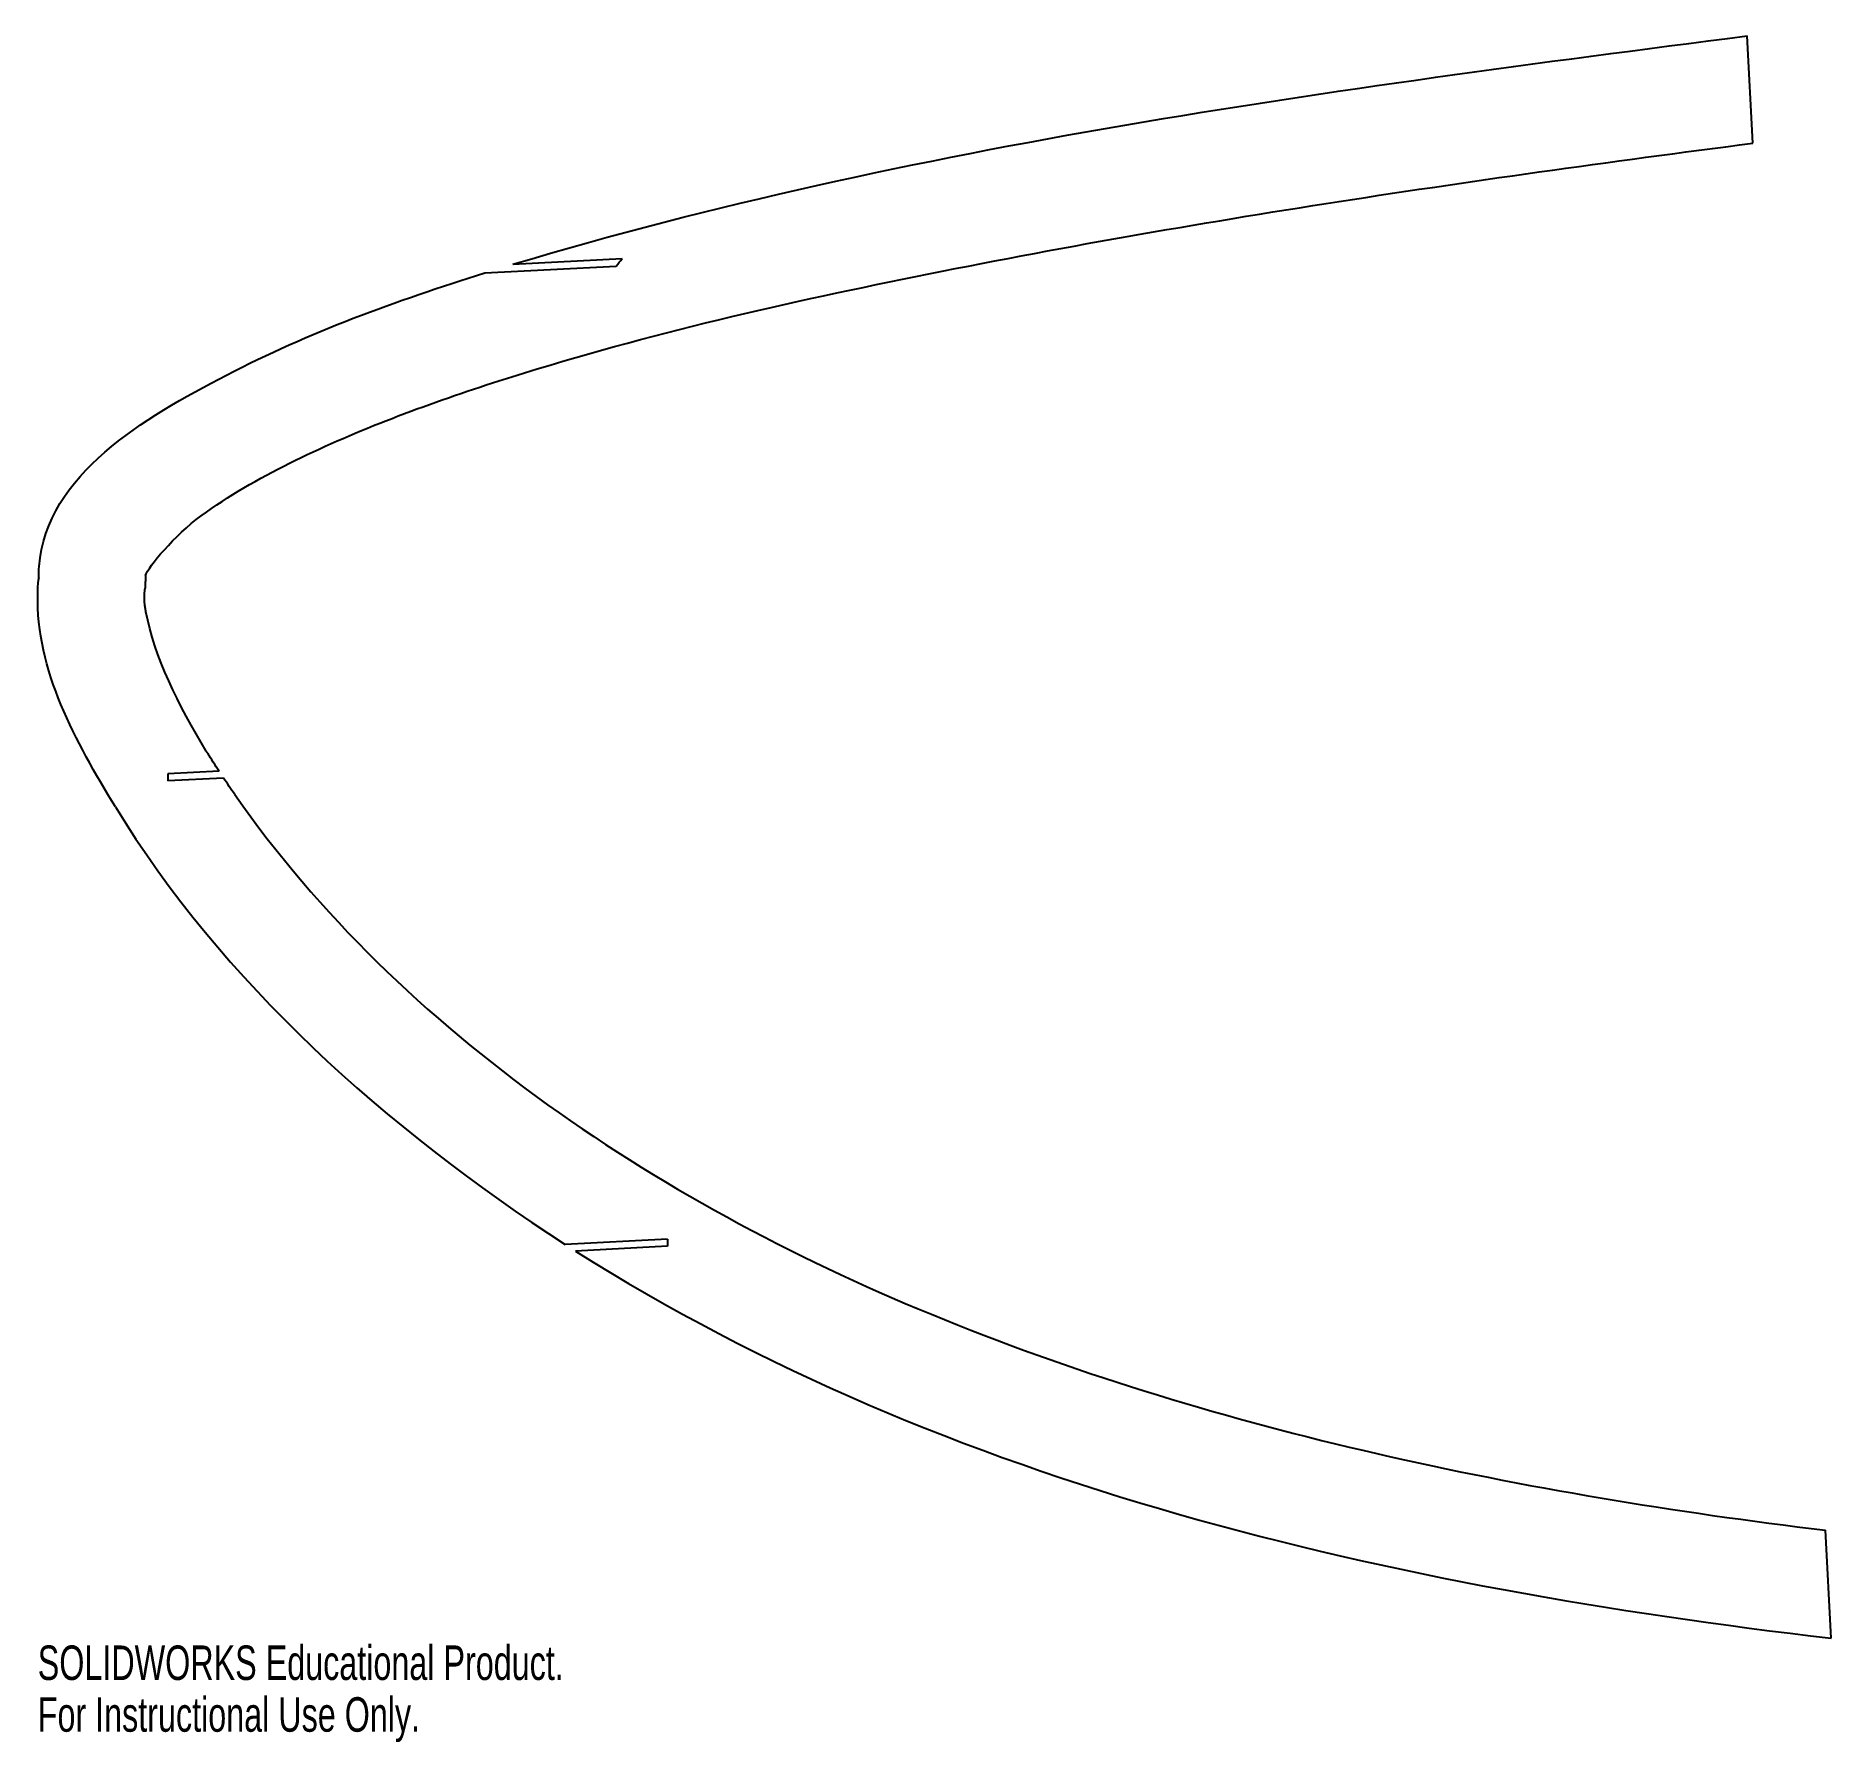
# Model space of a CAD drawing. Header units: millimetres. Extents: x -331 to -80, y -262 to -23.
import ezdxf

# ---------------------------------------------------------------- set-up
doc = ezdxf.new("R2010")
doc.units = ezdxf.units.MM
doc.styles.add('SLDTEXTSTYLE0', font='TXT', dxfattribs={"width": 0.7})

msp = doc.modelspace()

# ---------------------------------------------------------------- linework, layer by layer
at = {"color": 7, "linetype": 'Continuous', "lineweight": 25}
for p, q in [((-90.74, -38.2), (-91.53, -23.16)), ((-264.4, -55.16), (-249.11, -54.36)), ((-268.35, -56.37), (-249.93, -55.41)), ((-305.58, -126.17), (-312.74, -126.54)), ((-312.74, -126.54), (-312.74, -127.54)), ((-304.94, -127.13), (-312.74, -127.54)), ((-242.74, -191.72), (-257.07, -192.47)), ((-242.74, -192.72), (-255.62, -193.39)), ((-242.74, -191.72), (-242.74, -192.72)), ((-79.76, -247.63), (-80.56, -232.51))]:
    msp.add_line(p, q, dxfattribs=at)
for points in [[(-264.4, -55.16), (-208.21, -38.34), (-149.7, -30.66), (-91.53, -23.16)], [(-249.93, -55.41), (-249.66, -55.06), (-249.38, -54.71), (-249.11, -54.36)], [(-330.83, -99.02), (-330.81, -98.51), (-330.83, -98), (-330.79, -97.49)], [(-330.97, -101.34), (-330.96, -100.69), (-330.92, -100.03), (-330.87, -99.38)], [(-330.87, -99.35), (-330.86, -99.34), (-330.86, -99.32), (-330.86, -99.3)], [(-330.87, -99.38), (-330.87, -99.37), (-330.87, -99.36), (-330.87, -99.35)], [(-330.83, -99.02), (-330.84, -99.11), (-330.85, -99.21), (-330.86, -99.3)], [(-315.9, -99.74), (-315.91, -100.04), (-315.93, -100.35), (-315.97, -100.65)], [(-315.87, -98.78), (-315.88, -99.07), (-315.88, -99.42), (-315.9, -99.74)], [(-320.1, -131.15), (-325.67, -122.02), (-331.23, -112.03), (-330.97, -101.34)], [(-316.03, -101.74), (-316.02, -101.58), (-316.02, -101.42), (-316.01, -101.26)], [(-316.03, -101.84), (-316.03, -101.81), (-316.03, -101.78), (-316.03, -101.74)], [(-316.03, -102.02), (-316.03, -101.96), (-316.03, -101.9), (-316.03, -101.84)], [(-316.02, -102.29), (-316.03, -102.2), (-316.03, -102.12), (-316.03, -102.02)], [(-316.02, -102.3), (-316.02, -102.29), (-316.02, -102.29), (-316.02, -102.29)], [(-316.02, -102.31), (-316.02, -102.31), (-316.02, -102.3), (-316.02, -102.3)], [(-316.01, -102.53), (-316.01, -102.45), (-316.02, -102.38), (-316.02, -102.31)], [(-316.01, -101.26), (-316, -101.07), (-315.98, -100.88), (-315.97, -100.69)], [(-316, -102.63), (-316, -102.59), (-316, -102.56), (-316.01, -102.53)], [(-315.99, -102.66), (-315.99, -102.65), (-316, -102.64), (-316, -102.63)], [(-315.99, -102.67), (-315.99, -102.67), (-315.99, -102.66), (-315.99, -102.66)], [(-315.91, -103.26), (-315.95, -103.04), (-315.97, -102.84), (-315.99, -102.67)], [(-315.97, -100.67), (-315.97, -100.67), (-315.97, -100.66), (-315.97, -100.65)], [(-315.97, -100.69), (-315.97, -100.68), (-315.97, -100.68), (-315.97, -100.67)], [(-315.88, -103.46), (-315.89, -103.39), (-315.9, -103.33), (-315.91, -103.26)], [(-315.86, -103.57), (-315.87, -103.54), (-315.87, -103.5), (-315.88, -103.46)], [(-315.83, -103.75), (-315.84, -103.69), (-315.85, -103.63), (-315.86, -103.57)], [(-315.81, -103.85), (-315.82, -103.82), (-315.83, -103.78), (-315.83, -103.75)], [(-307.36, -123.35), (-311.26, -116.95), (-314.68, -110.04), (-315.81, -103.85)], [(-307.29, -123.45), (-307.31, -123.41), (-307.33, -123.38), (-307.36, -123.35)], [(-307.16, -123.66), (-307.21, -123.59), (-307.25, -123.52), (-307.29, -123.45)], [(-305.58, -126.17), (-306.12, -125.33), (-306.65, -124.5), (-307.16, -123.66)], [(-303.36, -129.45), (-303.9, -128.68), (-304.42, -127.91), (-304.94, -127.13)], [(-320.1, -131.15), (-305.21, -155.53), (-282.25, -176.24), (-257.07, -192.47)], [(-255.62, -193.39), (-203.3, -226.62), (-141, -240.48), (-79.76, -247.63)]]:
    msp.add_open_spline(points, degree=3, dxfattribs=at)
for points, knots in [([(-315.87, -98.78), (-315.51, -97.52), (-311.81, -93.14), (-304.31, -87.62), (-300.06, -85.19), (-286.96, -78.67), (-277.62, -75.18), (-249.18, -65.85), (-229.51, -61.26), (-170.48, -49.21), (-130.7, -43.37), (-90.74, -38.2)], [0, 0, 0, 0, 0.0625, 0.0625, 0.125, 0.125, 0.25, 0.25, 0.5, 0.5, 1, 1, 1, 1]), ([(-330.79, -97.49), (-329.73, -84.55), (-316.03, -76.67), (-293.01, -64.67), (-280.74, -60.24), (-268.35, -56.37)], [0, 0, 0, 0, 0.5, 0.5, 1, 1, 1, 1]), ([(-303.36, -129.45), (-279.94, -163), (-243.09, -187.22), (-164.83, -218.79), (-122.72, -227.41), (-80.56, -232.51)], [0, 0, 0, 0, 0.5, 0.5, 1, 1, 1, 1])]:
    msp.add_open_spline(points, degree=3, knots=knots, dxfattribs=at)

# ---------------------------------------------------------------- texts
at = {"color": 7, "linetype": 'Continuous', "char_height": 4.8336, "attachment_point": 1, "style": 'SLDTEXTSTYLE0'}
for s, insert in [('SOLIDWORKS Educational Product.', (-330.97, -248.65)), ('For Instructional Use Only.', (-330.97, -255.9))]:
    msp.add_mtext(s, dxfattribs=dict(at, insert=insert))

doc.saveas('drawing.dxf')
